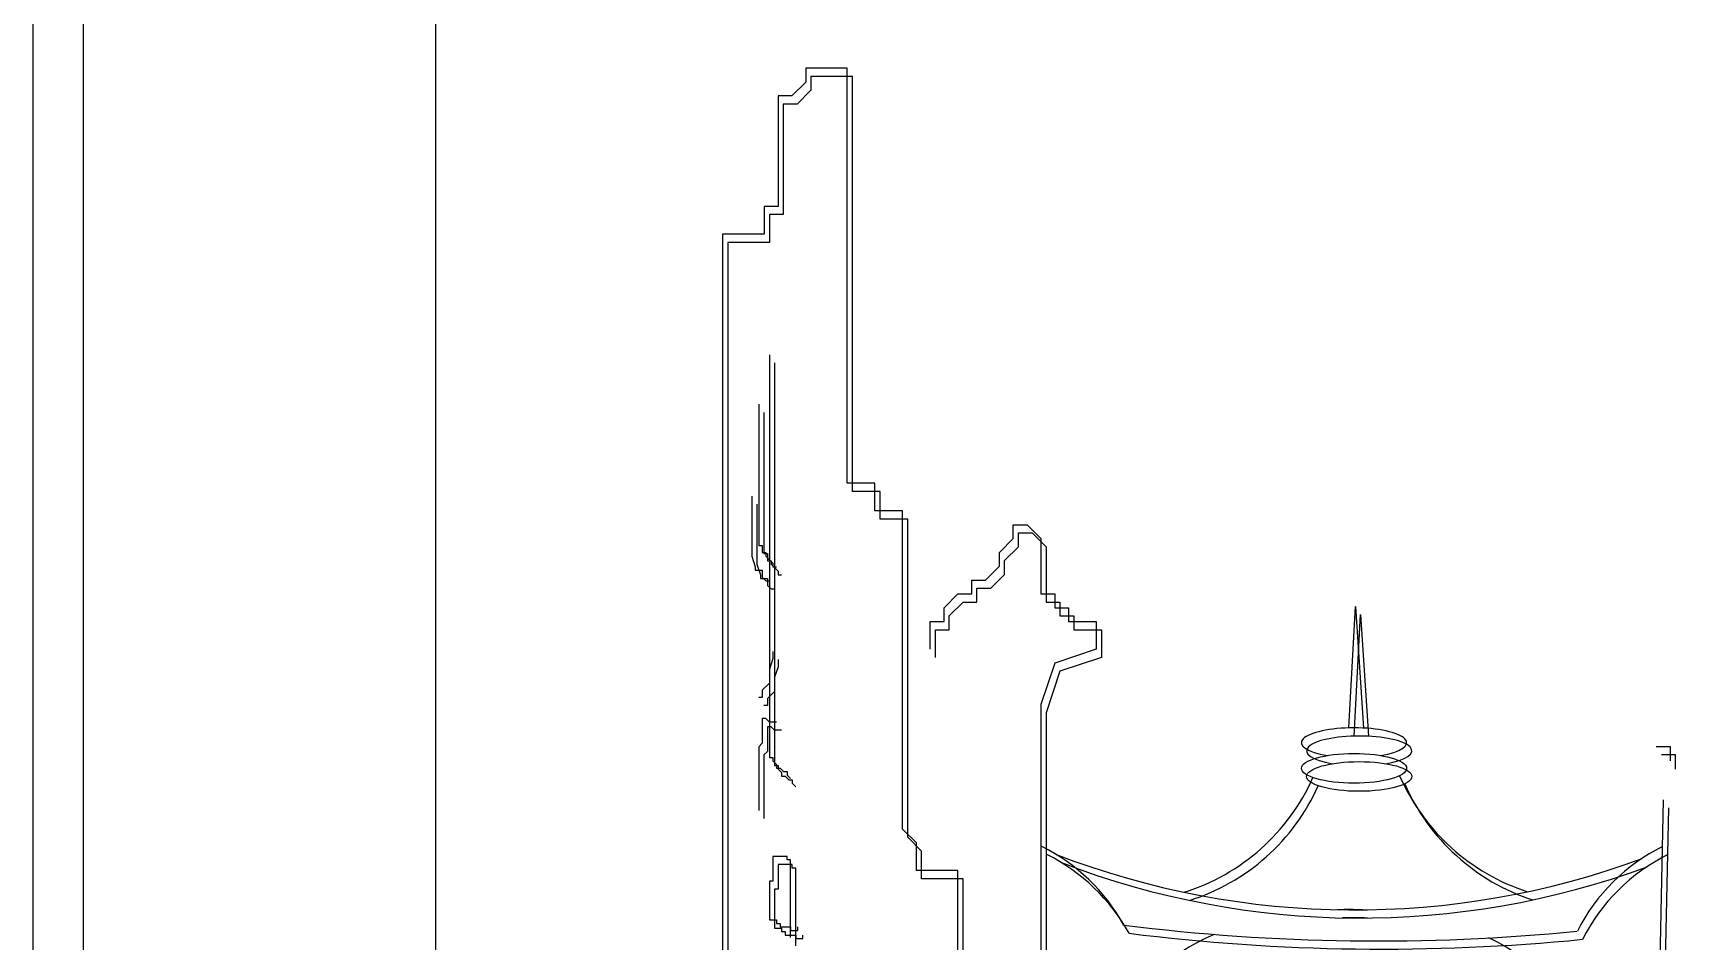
# Model space of a CAD drawing. Extents: x -74236 to 286982, y -14633 to 132816.
# Drawn here: x 105954.1 to 106281.5, y 123831.3 to 124011.7 of the extents above; entities that cross this region are included whole.
import ezdxf

# ---------------------------------------------------------------- set-up
doc = ezdxf.new("R2010")
doc.units = 0
doc.header["$LTSCALE"] = 10
doc.header["$MEASUREMENT"] = 0
for name, color, linetype in [('1活动家具', 4, 'Continuous'), ('4', 4, 'Continuous'), ('LAYER3', 4, 'Continuous')]:
    doc.layers.add(name, color=color, linetype=linetype)

# ---------------------------------------------------------------- blocks, each defined once
blk = doc.blocks.new('dsfgdgf')
at = {"layer": '4', "ltscale": 20}
for points in [[(106190.1, 122712.88), (106990.1, 122712.88), (106990.1, 123412.88), (106190.1, 123412.88)], [(106200.1, 122722.88), (106980.1, 122722.88), (106980.1, 123402.88), (106200.1, 123402.88)], [(106270.1, 122792.88), (106910.1, 122792.88), (106910.1, 123332.88), (106270.1, 123332.88)]]:
    blk.add_lwpolyline(points, close=True, dxfattribs=at)
at = {"layer": 'LAYER3'}
for p, q in [((106343.67, 123098.89), (106340.92, 123096.14)), ((106351.92, 123101.64), (106343.67, 123101.64)), ((106343.67, 123101.64), (106343.67, 123098.89)), ((106352.96, 123100.02), (106344.7, 123100.02)), ((106344.7, 123100.02), (106344.7, 123097.27)), ((106351.92, 123019.19), (106351.92, 123101.64)), ((106352.96, 123017.57), (106352.96, 123100.02)), ((106340.92, 123096.14), (106338.17, 123096.14)), ((106338.17, 123096.14), (106338.17, 123074.16)), ((106344.7, 123097.27), (106341.95, 123094.52)), ((106341.95, 123094.52), (106339.2, 123094.52)), ((106339.2, 123094.52), (106339.2, 123072.54)), ((106335.42, 123074.16), (106335.42, 123068.66)), ((106338.17, 123074.16), (106335.42, 123074.16)), ((106336.45, 123072.54), (106336.45, 123067.04)), ((106339.2, 123072.54), (106336.45, 123072.54)), ((106335.42, 123068.66), (106327.17, 123068.66)), ((106327.17, 123068.66), (106327.17, 122922.99)), ((106336.45, 123067.04), (106328.2, 123067.04)), ((106328.2, 123067.04), (106328.2, 122921.37)), ((106336.46, 123044.7), (106336.46, 122964.7)), ((106337.49, 123043.08), (106337.49, 122963.08)), ((106334.35, 123034.88), (106334.35, 123006.81)), ((106335.38, 123033.26), (106335.38, 123005.19)), ((106357.42, 123019.19), (106351.92, 123019.19)), ((106358.46, 123017.57), (106352.96, 123017.57)), ((106357.42, 123013.69), (106357.42, 123019.19)), ((106358.46, 123012.07), (106358.46, 123017.57)), ((106332.95, 123016.63), (106332.95, 123004.7)), ((106333.98, 123015.01), (106333.98, 123003.08)), ((106362.92, 123013.69), (106357.42, 123013.69)), ((106362.92, 122950.47), (106362.92, 123013.69)), ((106363.96, 123012.07), (106358.46, 123012.07)), ((106363.96, 122948.85), (106363.96, 123012.07)), ((106384.93, 123008.19), (106384.93, 123010.94)), ((106384.93, 123010.94), (106387.68, 123010.94)), ((106387.68, 123010.94), (106390.43, 123008.19)), ((106382.18, 123005.44), (106384.93, 123008.19)), ((106385.96, 123006.57), (106385.96, 123009.32)), ((106385.96, 123009.32), (106388.71, 123009.32)), ((106388.71, 123009.32), (106391.46, 123006.57)), ((106390.43, 123008.19), (106390.43, 122997.2)), ((106332.95, 123004.7), (106333.65, 123002.6)), ((106334.35, 123006.81), (106335.05, 123006.81)), ((106335.05, 123006.81), (106335.05, 123005.4)), ((106335.05, 123005.4), (106335.76, 123005.4)), ((106335.38, 123005.19), (106336.09, 123005.19)), ((106335.76, 123005.4), (106335.76, 123004.7)), ((106335.76, 123004.7), (106337.16, 123003.3)), ((106336.09, 123005.19), (106336.09, 123003.78)), ((106336.09, 123003.78), (106336.79, 123003.78)), ((106336.79, 123003.78), (106336.79, 123003.08)), ((106382.18, 123002.7), (106382.18, 123005.44)), ((106383.21, 123003.82), (106385.96, 123006.57)), ((106383.21, 123001.08), (106383.21, 123003.82)), ((106391.46, 123006.57), (106391.46, 122995.58)), ((106333.65, 123002.6), (106333.65, 123001.9)), ((106333.65, 123001.9), (106335.05, 123001.9)), ((106333.98, 123003.08), (106334.68, 123000.98)), ((106334.68, 123000.98), (106334.68, 123000.28)), ((106335.05, 123001.9), (106335.05, 123000.49)), ((106335.05, 123000.49), (106335.76, 122999.79)), ((106336.79, 123003.08), (106338.19, 123001.68)), ((106337.16, 123003.3), (106337.16, 123002.6)), ((106337.16, 123002.6), (106337.86, 123002.6)), ((106338.19, 123001.68), (106338.19, 123000.98)), ((106338.19, 123000.98), (106338.89, 123000.98)), ((106379.43, 122999.95), (106382.18, 123002.7)), ((106380.46, 122998.33), (106383.21, 123001.08)), ((106334.68, 123000.28), (106336.09, 123000.28)), ((106335.76, 122999.79), (106336.46, 122999.79)), ((106336.09, 123000.28), (106336.09, 122998.87)), ((106336.09, 122998.87), (106336.79, 122998.17)), ((106336.46, 122999.79), (106336.46, 122999.09)), ((106336.79, 122998.17), (106337.49, 122998.17)), ((106337.49, 122998.17), (106337.49, 122997.47)), ((106371.18, 122994.45), (106373.93, 122997.2)), ((106373.93, 122997.2), (106376.68, 122997.2)), ((106376.68, 122999.95), (106379.43, 122999.95)), ((106376.68, 122997.2), (106376.68, 122999.95)), ((106377.71, 122998.33), (106380.46, 122998.33)), ((106377.71, 122995.58), (106377.71, 122998.33)), ((106390.43, 122997.2), (106393.18, 122997.2)), ((106393.18, 122997.2), (106393.18, 122994.45)), ((106371.18, 122991.7), (106371.18, 122994.45)), ((106372.21, 122992.83), (106374.96, 122995.58)), ((106374.96, 122995.58), (106377.71, 122995.58)), ((106391.46, 122995.58), (106394.21, 122995.58)), ((106393.18, 122994.45), (106395.93, 122994.45)), ((106394.21, 122995.58), (106394.21, 122992.83)), ((106395.93, 122994.45), (106395.93, 122991.7)), ((106451.62, 122970.57), (106452.92, 122994.7)), ((106452.92, 122994.7), (106454.5, 122970.54)), ((106368.42, 122986.2), (106368.42, 122991.7)), ((106368.42, 122991.7), (106371.18, 122991.7)), ((106372.21, 122990.08), (106372.21, 122992.83)), ((106394.21, 122992.83), (106396.96, 122992.83)), ((106395.93, 122991.7), (106401.43, 122991.7)), ((106396.96, 122992.83), (106396.96, 122990.08)), ((106401.43, 122991.7), (106401.43, 122986.2)), ((106452.65, 122968.95), (106453.95, 122993.08)), ((106453.95, 122993.08), (106455.53, 122968.92)), ((106369.46, 122984.58), (106369.46, 122990.08)), ((106369.46, 122990.08), (106372.21, 122990.08)), ((106396.96, 122990.08), (106402.46, 122990.08)), ((106402.46, 122990.08), (106402.46, 122984.58)), ((106337.16, 122984.35), (106336.46, 122982.25)), ((106337.16, 122985.75), (106337.16, 122984.35)), ((106338.19, 122984.14), (106338.19, 122982.73)), ((106401.43, 122986.2), (106393.18, 122983.46)), ((106402.46, 122984.58), (106394.21, 122981.84)), ((106336.46, 122982.25), (106336.46, 122979.44)), ((106338.19, 122982.73), (106337.49, 122980.63)), ((106393.18, 122983.46), (106390.43, 122975.21)), ((106394.21, 122981.84), (106391.46, 122973.59)), ((106336.46, 122979.44), (106335.05, 122978.04)), ((106335.05, 122978.04), (106335.05, 122976.63)), ((106337.49, 122977.82), (106336.09, 122976.42)), ((106337.49, 122980.63), (106337.49, 122977.82)), ((106335.05, 122976.63), (106334.35, 122976.63)), ((106336.09, 122975.01), (106335.38, 122975.01)), ((106336.09, 122976.42), (106336.09, 122975.01)), ((106390.43, 122975.21), (106390.43, 122925.74)), ((106335.76, 122972.42), (106335.05, 122972.42)), ((106335.05, 122972.42), (106335.05, 122967.51)), ((106336.46, 122971.72), (106335.76, 122972.42)), ((106337.86, 122971.72), (106336.46, 122971.72)), ((106391.46, 122973.59), (106391.46, 122924.12)), ((106336.79, 122970.8), (106336.09, 122970.8)), ((106336.09, 122970.8), (106336.09, 122965.89)), ((106337.49, 122970.1), (106336.79, 122970.8)), ((106338.89, 122970.1), (106337.49, 122970.1)), ((106335.05, 122967.51), (106334.35, 122966.81)), ((106334.35, 122966.81), (106334.35, 122954.18)), ((106336.09, 122965.89), (106335.38, 122965.19)), ((106335.38, 122965.19), (106335.38, 122952.56)), ((106336.46, 122964.7), (106337.16, 122964.7)), ((106337.16, 122964.7), (106337.16, 122964)), ((106515.52, 122966.81), (106512.71, 122966.81)), ((106516.55, 122965.19), (106513.74, 122965.19)), ((106515.52, 122964), (106515.52, 122966.81)), ((106516.55, 122962.38), (106516.55, 122965.19)), ((106337.16, 122964), (106337.86, 122963.3)), ((106337.49, 122963.08), (106338.19, 122963.08)), ((106337.86, 122963.3), (106337.86, 122962.6)), ((106337.86, 122962.6), (106338.57, 122962.6)), ((106338.19, 122963.08), (106338.19, 122962.38)), ((106338.19, 122962.38), (106338.89, 122961.68)), ((106338.57, 122962.6), (106339.27, 122961.89)), ((106338.89, 122961.68), (106338.89, 122960.98)), ((106339.27, 122961.89), (106339.97, 122961.89)), ((106339.97, 122961.89), (106339.97, 122961.19)), ((106339.97, 122961.19), (106340.67, 122960.49)), ((106338.89, 122960.98), (106339.6, 122960.98)), ((106339.6, 122960.98), (106340.3, 122960.28)), ((106340.3, 122960.28), (106341, 122960.28)), ((106341, 122960.28), (106341, 122959.57)), ((106341, 122959.57), (106341.7, 122958.87)), ((106514.11, 122956.28), (106512.77, 122891.56)), ((106515.15, 122954.66), (106513.8, 122889.94)), ((106365.67, 122947.73), (106362.92, 122950.47)), ((106366.71, 122946.11), (106363.96, 122948.85)), ((106339.97, 122945.05), (106337.16, 122945.05)), ((106337.16, 122945.05), (106337.16, 122940.14)), ((106339.97, 122944.35), (106339.97, 122945.05)), ((106365.67, 122942.23), (106365.67, 122947.73)), ((106366.71, 122940.61), (106366.71, 122946.11)), ((106341, 122943.43), (106338.19, 122943.43)), ((106338.19, 122943.43), (106338.19, 122938.52)), ((106340.67, 122944.35), (106339.97, 122944.35)), ((106340.67, 122928.91), (106340.67, 122944.35)), ((106341, 122942.73), (106341, 122943.43)), ((106341.7, 122942.73), (106341, 122942.73)), ((106341.7, 122927.29), (106341.7, 122942.73)), ((106373.93, 122942.23), (106365.67, 122942.23)), ((106373.93, 122903.75), (106373.93, 122942.23)), ((106336.46, 122940.14), (106336.46, 122932.42)), ((106337.16, 122940.14), (106336.46, 122940.14)), ((106338.19, 122938.52), (106337.49, 122938.52)), ((106337.49, 122938.52), (106337.49, 122930.8)), ((106374.96, 122940.61), (106366.71, 122940.61)), ((106374.96, 122902.13), (106374.96, 122940.61)), ((106336.46, 122932.42), (106337.86, 122932.42)), ((106337.86, 122932.42), (106337.86, 122931.72)), ((106337.86, 122931.72), (106338.57, 122931.72)), ((106338.57, 122931.72), (106338.57, 122931.02)), ((106337.49, 122930.8), (106338.89, 122930.8)), ((106338.57, 122931.02), (106340.67, 122931.02)), ((106338.89, 122930.8), (106338.89, 122930.1)), ((106338.89, 122930.1), (106339.6, 122930.1)), ((106339.6, 122930.1), (106339.6, 122929.4)), ((106339.6, 122929.4), (106341.7, 122929.4)), ((106340.67, 122931.02), (106340.67, 122930.31)), ((106340.67, 122930.31), (106342.08, 122930.31)), ((106341.7, 122929.4), (106341.7, 122928.7)), ((106341.7, 122928.7), (106343.11, 122928.7)), ((106342.08, 122930.31), (106342.08, 122931.02)), ((106343.11, 122928.7), (106343.11, 122929.4))]:
    blk.add_line(p, q, dxfattribs=at)
for centre, radius, start, end in [((106499.99, 122977.76), 41.76, 203.5613, 252.0852), ((106406.38, 122977.76), 41.76, 287.4369, 335.8767), ((106407.42, 122976.14), 41.76, 287.4369, 335.8767), ((106501.02, 122976.14), 41.76, 203.5613, 252.0852), ((106373.7, 122913.05), 37.93, 28.9009, 63.5627), ((106374.73, 122911.43), 37.93, 28.9009, 63.5627), ((106452.77, 123099.54), 165.13, 248.9486, 290.2364), ((106530.87, 122913.05), 37.93, 116.4373, 153.1467), ((106531.9, 122911.43), 37.93, 116.4373, 153.1467), ((106453.8, 123097.92), 165.13, 248.9486, 290.2364), ((106457.33, 123334.15), 405.91, 262.864, 275.6125), ((106458.36, 123332.53), 405.91, 262.864, 275.6125)]:
    blk.add_arc(centre, radius, start, end, dxfattribs=at)
for centre, major_axis, ratio, start_param, end_param in [((106452.65, 122967.63), (-10.46, 0), 0.282052, 2.100192, 7.324585), ((106453.68, 122966.01), (-10.46, 0), 0.282052, 2.100192, 7.324585), ((106451.4, 122912.87), (-41.69, 0), 0.518072, 4.641559, 4.761587), ((106452.43, 122911.25), (-41.69, 0), 0.518072, 4.641559, 4.761587), ((106451.4, 122912.87), (-41.69, 0), 0.518072, 5.401933, 7.194349), ((106451.4, 122912.87), (-41.69, 0), 0.518072, 2.230429, 3.973646)]:
    blk.add_ellipse(centre, major_axis=major_axis, ratio=ratio, start_param=start_param, end_param=end_param, dxfattribs=at)
for centre in [(106452.65, 122962.54), (106453.68, 122960.92)]:
    blk.add_ellipse(centre, major_axis=(-10.46, 0), ratio=0.282052, dxfattribs=at)

msp = doc.modelspace()

# ---------------------------------------------------------------- block references
at = {"layer": '1活动家具', "color": 0}
msp.add_blockref('dsfgdgf', (-235.96, 903.03), dxfattribs=at)

doc.saveas('drawing.dxf')
